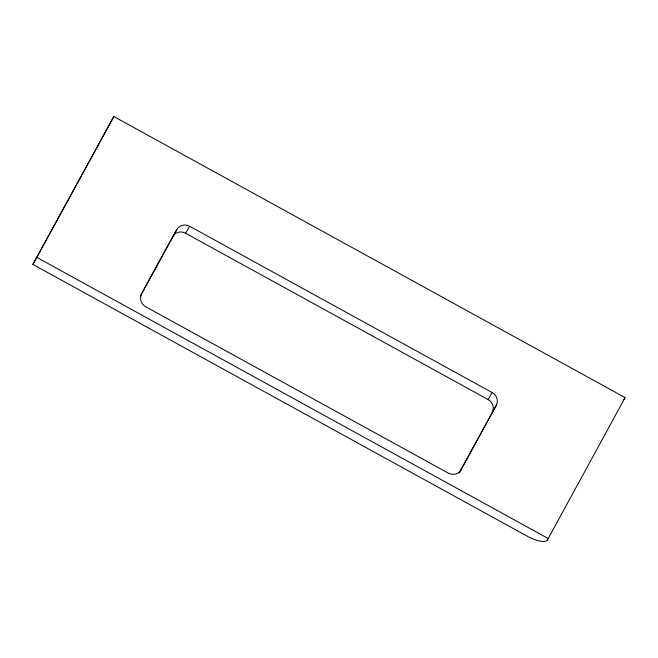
<?xml version="1.0" encoding="UTF-8"?>
<svg xmlns="http://www.w3.org/2000/svg" width="658" height="658" viewBox="0 0 658 658"><rect width="100%" height="100%" fill="white"/><g stroke="black" fill="none" stroke-linecap="round" stroke-linejoin="round"><path stroke-width="0.99" d="M32.9 264.434L113.826 116.54L625.1 397.605L547.448 539.93A19.452 6.457 28.6 0 1 527.132 536.138L32.9 264.434L113.826 116.54M140.475 295.664L161.942 256.291M162.913 254.498L176.763 229.634A9.722 9.171 30.4 0 1 189.668 226.27L492.176 392.563A9.722 9.171 30.4 0 1 496.305 405.303L459.646 472.345M140.615 295.804L176.763 229.634M459.045 473.118L496.305 405.303M172.667 236.609A9.722 9.171 30.4 0 1 185.581 233.236L189.668 226.27M492.217 412.27A9.722 9.171 30.4 0 0 488.088 399.538L492.176 392.563M625.1 397.605L624.286 399.003A19.452 6.457 28.6 0 1 623.71 399.645M547.448 539.93L548.262 538.532L36.988 257.467M185.581 233.236L488.088 399.538M141.635 294.06A9.722 9.171 30.4 0 0 145.763 306.801L448.271 473.102A9.722 9.171 30.4 0 0 461.184 469.73"/></g></svg>
